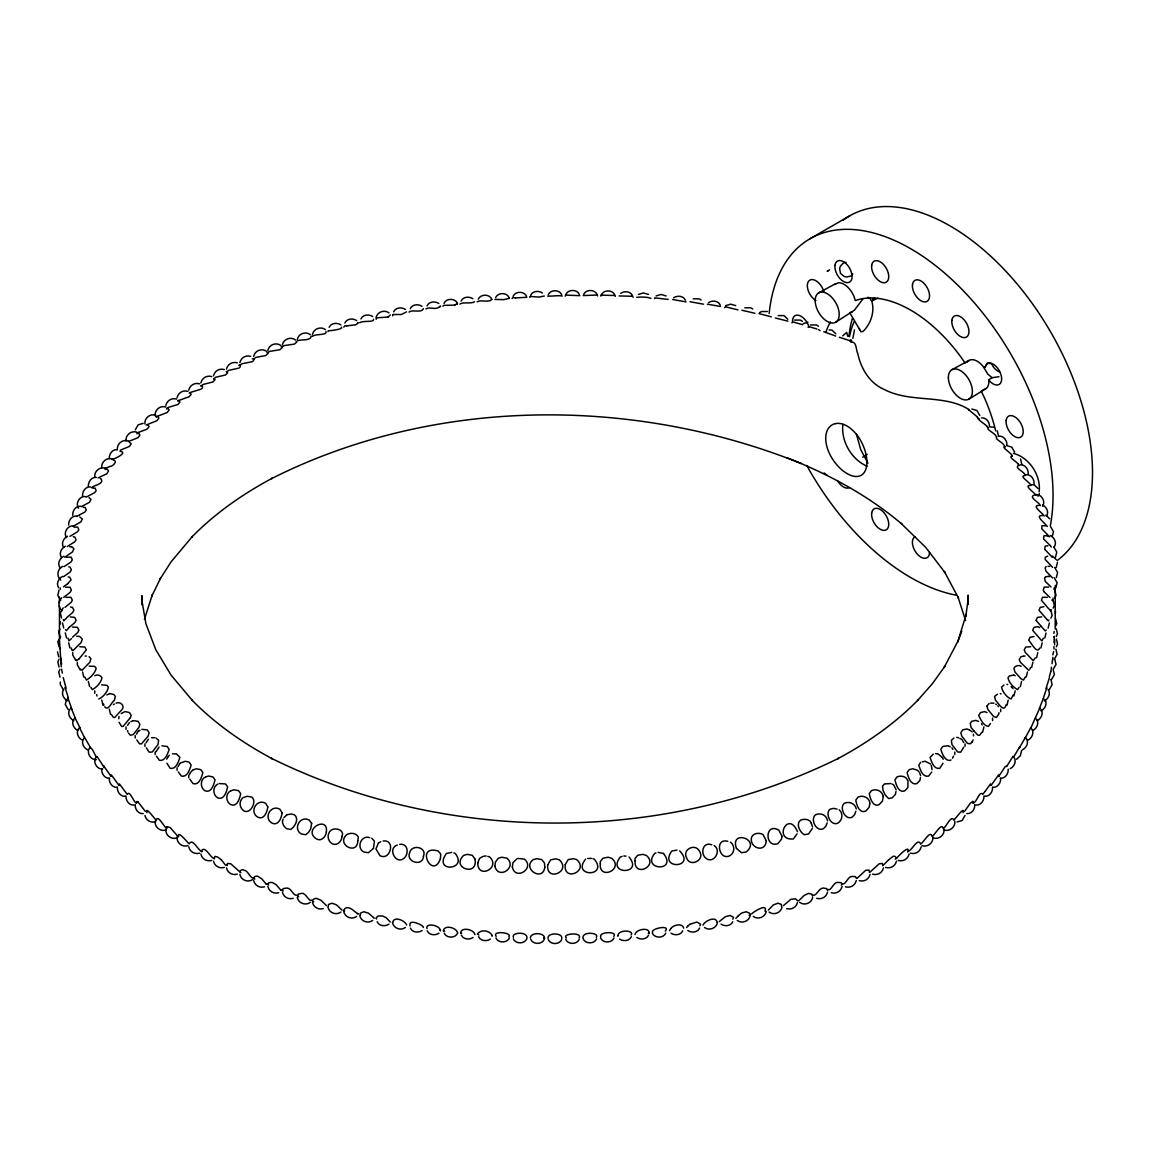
<?xml version="1.0" encoding="UTF-8"?>
<svg xmlns="http://www.w3.org/2000/svg" width="1150" height="1150" viewBox="0 0 1150 1150"><rect width="100%" height="100%" fill="white"/><g stroke="black" fill="none" stroke-linecap="round" stroke-linejoin="round"><path stroke-width="1.5" d="M77.323 662.314L77.323 664.786L80.241 669.832M82.556 671.945L83.778 677.062M88.363 486.393C87.946 482.008 91.483 476.79 96.327 477.394M155.135 821.186C154.459 827.066 160.324 831.924 166.017 829.941M155.135 754.529L155.135 752.057M177.057 836.898C176.381 842.763 182.246 847.622 187.939 845.638M177.057 770.241L177.057 767.769M188.744 777.745L188.744 775.273M1042.159 642.879L1040.922 648.011M1055.427 613.41L1055.427 610.938M968.113 603.434L968.142 595.082L967.811 604.526L968.027 600.171L965.813 616.213L966.288 614.1L957.691 642.059L961.803 631.206M59.441 606.136L59.469 639.688L61.223 666.712M59.455 602.6L59.469 597.296M1055.226 628.892L1055.226 585.393M736.46 848.398C729.416 829.049 761.674 839.284 746.206 851.963L741.549 852.739L736.474 848.413M373.491 917.542L374.21 918.217M357.779 322.474L358.354 322.978L355.752 324.803L346.883 325.867M1030.831 727.95L1039.873 707.839L1039.629 708.702M1035.618 717.887L1035.46 718.563M60.332 587.923L60.332 589.332M60.332 647.651L60.332 649.06M1054.119 587.938L1054.004 589.591M390.281 921.998L386.084 917.657L382.591 915.975L378.163 915.989L375.935 918.074L376.611 918.965M1051.517 667.173L1050.884 671.341M1054.55 644.848L1054.78 640.148M79.407 727.777L79.695 728.439M619.074 295.938L632.198 296.269L633.161 297.203M601.249 295.133L600.933 296.154M146.079 742.814L148.494 739.22M156.098 751.64L159.045 747.126M544.812 867.273C542.757 882.381 521.582 868.423 533.169 859.668L536.648 858.662L541.794 859.639L544.482 863.018L544.827 867.229M1053.084 598.101L1052.883 599.912M226.665 371.967L228.491 370.401L238.51 368.244C240.551 367.871 241.356 363.774 238.74 365.283M373.491 848.398L374.397 841.182L371.781 838.221M1036.107 620.324L1037.386 617.421L1041.612 616.86M474.993 859.064C478.342 877.22 450.412 868.063 463.608 855.428L467.245 854.349L472.276 855.284L475.007 859.05M1054.004 649.046L1053.932 646.616M440.479 930.681C439.631 924.557 424.709 922.746 427.052 928.654M118.781 718.764L119.025 716.493M213.799 378.925L215.625 377.272L225.501 374.972L227.643 372.729L226.277 371.536M1039.14 491.869C1041.196 475.511 1029.394 457.499 1013.38 453.344M963.714 747.256L960.739 752.186L957.663 751.985L952.013 744.668L951.309 740.284L953.925 738.041M460.532 932.966C461.251 926.713 473.671 929.157 474.993 934.619M869.917 803.447C869.63 797.784 862.96 794.621 858.029 797.151L855.801 800.069C856.577 804.871 859.337 813.913 865.777 811.066L869.084 807.386L869.803 804.066M998.962 712.684L998.66 714.136M1054.162 631.479L1053.889 633.363M842.864 424.336C840.938 441.284 851.431 459.439 867.071 466.253M986.973 705.999L989.086 703.484M512.339 866.884L512.972 862.673L516.925 858.777M932.061 769.652L931.241 765.296M943 763.226L939.78 768.344C933.742 769.465 931.615 761.961 930.048 757.333L933.326 754.098M544.597 938.371C544.482 931.773 529.733 932.521 530.452 938.084M920.431 777.515L919.957 780.404L916.909 783.596C910.814 785.608 908.27 777.156 907.091 772.584L909.147 769.666L912.683 768.789L917.226 770.098L919.037 771.794M1054.061 642.462L1054.277 636.338L1053.961 636.985M920.575 843.769C917.614 837.43 911.921 850.727 907.925 851.474M895.979 791.43L895.376 794.434L892.199 797.856L888.576 798.546L885.299 795.009L883.085 790.553L882.524 786.197L884.436 783.941L890.603 783.553M1013.366 757.217L1012.977 756.384L1006.667 766.489M932.118 836.136C930.206 829.869 923.924 842.102 920.733 843.899M1053.63 651.633L1052.868 654.882M953.508 756.125L952.516 758.195M477.768 862.931L479.493 858.461L482.914 856.419M931.73 772.053L928.582 776.092C922.631 777.515 920.144 769.623 918.807 765.066L920.733 762.277M852.869 338.373L854.493 329.834M166.736 408.782L168.576 407.301L177.919 404.498L179.889 402.083L178.998 400.516L177.747 400.761M986.944 706.172L987.908 709.536L993.773 716.622L996.533 717.413L998.588 714.38M812.59 827.066L811.21 822.997M827.181 822.897L825.743 826.433L823.328 828.733C816.256 832.284 809.916 819.059 815.508 814.847C820.669 812.231 826.721 815.307 827.583 820.928M797.496 831.723C788.239 809.399 772.843 840.664 793.342 838.997L797.065 833.793M812.274 828.561L808.493 834.023L804.238 834.713C799.969 832.241 795.498 823.903 800.644 820.151C804.066 818.628 809.715 818.915 811.181 822.969M477.753 862.96C477.839 879.865 501.285 867.574 489.541 856.908L487.83 856.434M130.396 717.614L123.036 726.469L121.569 726.383L119.083 722.301M1052.063 663.723L1052.868 657.34M1013.222 694.902L1011.137 699.027C1006.739 697.317 1002.426 691.811 1001.578 687.154L1003.964 685.055M855.816 811.325L854.608 814.689L851.992 817.262C845.164 820.453 839.098 807.516 844.215 803.347C849.102 800.932 855.312 803.606 856.276 808.953M1050.784 671.744L1049.404 676.401M1049.432 677.594L1046.112 688.203M144.426 619.433L152.26 594.823L151.656 596.419L160.497 578.321L159.749 579.557L171.048 561.876L192.395 536.461L191.561 537.323C214.964 513.331 242.779 494.026 272.234 478.228L271.443 478.659C434.197 396.635 633.161 396.06 801.047 463.464L800.213 463.119C836.639 478.688 871.614 498.367 901.873 524.084L900.91 523.236L925.635 547.314L945.185 572.801L944.351 571.521L958.482 598.058L957.806 596.39L965.612 620.612M823.817 331.761L835.648 336.03M1006.236 704.605C1003.777 713.474 998.358 702.88 995.512 700.336L994.592 696.411L997.51 694.183M440.048 306.748L440.608 306.101L439.889 306.489M474.476 301.631C472.348 304.175 462.717 301.631 459.842 304.103M457.125 304.304L457.298 303.428L454.983 305.023M973.432 803.174L972.929 801.406M373.549 319.197C374.526 322.791 362.595 320.261 359.691 322.733M80.227 728.352L74.922 717.658L75.426 718.865M84.554 737.366L90.448 747.529M1043.366 638.236L1041.857 640.967L1032.657 630.272L1034.008 627.383L1037.932 626.678L1039.701 627.598M870.78 300.179L870.018 298.022L867.761 297.275M166.707 827.569L166.779 828.302M768.344 910.067L773.432 904.863L777.917 903.21L781.439 904.446L781.425 906.344M341.536 327.189C343.534 329.015 331.703 330.74 328.325 330.74L327.966 331.588M775.387 317.989L787.966 321.181M1039.586 648.097C1037.286 654.695 1031.176 642.721 1028.689 640.148L1030.112 637.273L1034.066 636.525M267.806 883.876L266.211 884.134M741.851 310.227L754.889 313.274M201.336 850.856C205.217 844.948 210.321 858.015 214.288 858.547M707.437 304.218L720.504 306.475M973.173 739.939L972.066 741.98M990.912 785.608L990.567 783.883L985.234 791.229M690 301.717L703.484 304.175M1035.273 657.872L1033.217 660.675L1025.326 652.467L1024.204 649.937L1025.699 647.076L1030.716 646.717M654.494 298.626L654.839 297.864L668.193 299.431M130.41 717.557L131.201 715.429L129.461 712.554L125.249 711.606L122.964 712.598M636.726 297.332C639.874 296.973 647.321 296.7 650.929 298.411M583.237 295.564L597.166 295.047L597.641 295.938M166.721 827.526L167.066 826.649M547.644 296.125C551.497 296.398 559.072 295.119 562.178 296.067M529.747 297.361L530.337 296.427M1029.825 669.214L1030.472 667.561M512.081 298.526L512.771 297.577L515.416 297.922M1043.366 698.524L1043.611 697.806L1039.456 708.242M491.855 299.532C488.204 303.039 480.786 299.331 477.164 301.832M1025.153 677.163L1023.486 680.096L1020.999 678.759L1014.918 671.931L1013.898 668.236C1015.076 665.749 1018.857 664.714 1021.128 666.324M1046.5 688.447L1046.816 687.686L1043.769 697.015M167.081 826.634L170.171 827.526L177.747 836.223M312.441 336.346C315.186 333.658 327.707 335.57 325.982 331.459M634.973 934.519C635.936 929.157 649.764 926.742 649.132 933.225M797.525 900.723L795.527 898.783L790.812 899.329L783.394 905.682M856.276 878.169L855.341 876.587L851.992 876.444C847.579 876.444 845.624 885.557 842.102 883.804M71.516 638.552L68.971 640.837L67.922 638.092M409.026 312.124C412.131 309.12 421.719 313.404 423.43 308.603M136.534 734.16L137.411 732.449M958.295 640.464L944.107 667.546L944.84 666.339L932.363 683.732L917.542 700.523L918.376 699.674C894.973 723.652 867.158 742.958 837.703 758.756L838.494 758.324C663.665 844.632 446.272 844.632 271.443 758.324L272.234 758.756C242.779 742.958 214.964 723.652 191.561 699.674L192.395 700.523L171.048 675.107L155.768 649.664L145.921 623.746L141.939 600.659L142.126 604.943L141.809 595.585L141.838 602.629M166.75 759.144L167.627 757.433M565.196 296.197L565.699 295.104L579.83 295.665M1019.044 687.326L1017.563 689.612C1013.452 687.513 1008.837 682.467 1007.989 677.767L1009.484 675.884L1013.696 675.05M59.038 590.122L57.816 595.254L60.734 600.3M135.211 429.899L138.129 424.853L143.175 423.358M59.972 629.007L58.751 631.666L59.972 636.784M165.859 405.361C167.037 400.372 171.824 397.613 176.741 399.079M177.057 397.627C178.236 392.639 183.037 389.864 187.939 391.345M59.038 659.252L57.816 661.911L59.038 667.029M188.744 390.123C189.923 385.135 194.709 382.361 199.626 383.841M59.972 669.329L58.751 671.988L59.972 677.106M200.876 382.864C202.055 377.861 206.842 375.101 211.758 376.582M63.71 689.382C60.763 693.277 63.509 698.956 67.534 700.796M213.454 375.849C214.633 370.861 219.42 368.101 224.336 369.567M66.513 699.344L65.277 704.461L68.195 709.521M226.449 369.107C227.628 364.119 232.415 361.359 237.331 362.825M69.92 709.234C66.973 713.129 69.719 718.808 73.744 720.648M73.931 719.052C70.984 722.947 73.744 728.626 77.754 730.466M239.861 362.638C241.04 357.65 245.827 354.89 250.743 356.356M78.559 728.784C75.612 732.679 78.358 738.357 82.383 740.197M253.661 356.457C254.783 350.534 261.927 347.875 266.671 351.397M83.778 738.415C80.831 742.311 83.576 747.989 87.601 749.814M267.835 350.549C268.956 344.626 276.101 341.967 280.844 345.503M89.599 747.931C86.121 752.546 90.591 760.294 96.327 759.589M282.354 344.942C283.489 339.02 290.634 336.375 295.377 339.897M95.996 757.318C92.517 761.932 96.988 769.681 102.724 768.976M297.232 339.652C298.353 333.716 305.498 331.071 310.241 334.592M312.412 334.65C313.533 328.728 320.678 326.068 325.421 329.604M375.935 317.903C377.071 311.981 384.215 309.321 388.959 312.857M717.528 922.444C716.393 928.366 709.248 931.011 704.504 927.489M750.26 915.386C749.139 921.308 741.994 923.967 737.251 920.431M766.288 911.361C765.152 917.283 758.023 919.943 753.264 916.406M782.057 907.005C780.922 912.928 773.777 915.587 769.034 912.051M797.539 902.333C796.361 907.321 791.559 910.081 786.658 908.615M812.719 897.345C811.584 903.268 804.454 905.913 799.696 902.391M827.583 892.041C826.404 897.029 821.617 899.789 816.701 898.322M842.116 886.434C840.938 891.423 836.151 894.182 831.234 892.716M856.29 880.526C855.111 885.529 850.324 888.289 845.408 886.808M1038.004 496.297L1039.226 493.637M870.09 874.345C868.911 879.333 864.124 882.093 859.208 880.627M1042.518 506.302C1045.997 501.688 1041.526 493.954 1035.791 494.644M1046.399 516.393C1049.346 512.497 1046.601 506.819 1042.576 504.994M883.502 867.876C882.323 872.864 877.522 875.624 872.62 874.158M896.497 861.134C895.318 866.122 890.531 868.883 885.615 867.416M1052.221 536.719L1053.457 531.602L1050.539 526.556M909.075 854.119C907.896 859.122 903.109 861.882 898.193 860.401M1054.191 546.94C1057.138 543.044 1054.392 537.366 1050.367 535.541M1055.527 557.161L1056.764 552.043L1053.846 546.997M921.208 846.86C920.029 851.863 915.242 854.622 910.326 853.142M1056.246 567.396L1057.483 562.278M982.689 732.033L983.926 726.901M1056.361 577.616L1057.598 572.499L1054.679 567.453M1055.872 587.822L1057.109 582.705L1054.191 577.645M1054.794 597.986L1056.031 595.326L1054.794 590.209M1006.983 705.223L1008.205 700.106M1051.258 609.902L1050.496 610.794M1053.141 608.106L1054.378 605.461L1053.141 600.329M1013.955 695.966L1015.177 690.848M1050.913 618.183L1052.149 615.523L1050.913 610.406M1020.352 686.579L1021.588 681.461M1048.124 628.202L1049.361 623.07M1026.246 677.077L1027.467 671.959M1044.789 638.135L1046.026 633.018M1031.636 667.489L1032.872 662.357M1036.538 657.786L1037.774 652.668M965.023 815.465L962.119 820.525L957.059 822.006M1055.527 626.29L1056.764 623.631L1055.527 618.513M1056.246 636.525L1057.483 633.866L1056.246 628.748M1056.361 646.746L1057.598 644.086L1056.361 638.969M178.02 766.619L179.874 763.413M189.405 774.583L190.253 772.929M127.535 725.363L129.332 722.732M1049.016 619.979L1048.484 621.014L1047.061 619.519M283.072 819.116C281.146 822.423 283.892 826.749 286.623 828.733L290.763 829.423C294.961 826.692 299.431 818.728 294.429 814.847L291.094 813.97L287.213 814.732M888.504 859.898L883.085 865.49M1046.227 629.999L1045.221 630.947L1040.721 625.773M990.409 723.58L988.382 726.383C983.451 725.794 980.634 719.541 978.736 715.429L980.49 712.554L984.688 711.606L986.973 712.598M283.921 817.65L286.781 814.876M190.526 772.469L192.711 770.098M167.728 757.261L169.294 755.277M392.811 314.64L392.639 315.819M717.111 922.3C716.119 915.601 704.734 920.791 702.981 925.175M425.946 308.89C429.539 306.374 435.994 310.629 439.746 306.547M683.689 928.136C682.597 922.846 673.497 924.672 670.709 928.625M442.879 306.245L443.656 305.354L454.811 305.124M282.397 346.854L284.007 345.632L294.429 344.094L296.829 342.067L296.125 341.191M812.446 896.008L811.972 894.254L808.493 893.378L804.238 895.376L798.675 900.824M827.382 890.387L826.764 888.648L823.328 888.016C818.742 888.001 816.744 895.864 813.28 895.246M494.902 299.417L503.686 299.632L509.277 298.396M998.833 776.552L998.588 774.87L991.242 785.22M1013.984 756.456L1019.633 746.911L1019.561 747.874M156.156 416.817L157.924 416.473L158.873 418.154L156.989 420.656L146.179 425.04M378.451 843.022L375.935 848.944L379.96 855.643C390.425 861.321 395.945 839.227 383.151 841.009M982.014 732.076L979.699 735.181L978.018 735.31L974.05 731.069M201.379 385.825L203.191 384.416L212.923 381.973L215.036 379.687L213.483 378.465M69.374 627.21L66.384 630.646L65.493 629.726M66.599 617.737L72.651 612.533L73.916 610.176L72.522 607.401L70.481 606.956M61.669 597.813C57.788 601.364 57.946 607.401 62.1 610.621M63.221 607.861L60.303 612.907L61.539 618.024M60.734 636.683L57.816 641.729L59.038 646.861M329.13 327.319C331.027 322.819 337.309 322.359 340.918 324.933M344.885 322.963C346.797 318.464 353.079 318.004 356.673 320.577M360.913 318.938C362.811 314.439 369.107 313.979 372.701 316.552M393.631 311.851C395.528 307.352 401.81 306.892 405.418 309.451M410.248 308.732C412.16 304.232 418.442 303.772 422.036 306.331M427.038 305.9C428.95 301.401 435.232 300.941 438.826 303.499M443.986 303.37C446.257 298.051 455.199 298.051 457.456 303.37M461.078 301.127C462.976 296.628 469.272 296.183 472.866 298.741M478.299 299.216C480.571 293.897 489.512 293.897 491.769 299.216M495.65 297.606C497.907 292.287 506.848 292.287 509.105 297.606M513.087 296.312C515.358 290.993 524.299 290.993 526.556 296.312M530.624 295.363C532.522 290.864 538.818 290.404 542.412 292.963M548.234 294.731C550.505 289.426 559.446 289.426 561.703 294.731M565.901 294.457C568.172 289.139 577.113 289.139 579.37 294.457M583.611 294.515C585.867 289.196 594.809 289.196 597.08 294.515M601.335 294.932C603.592 289.613 612.533 289.613 614.804 294.932M457.657 933.096C455.386 938.414 446.444 938.414 444.188 933.096M509.378 937.94C507.121 943.259 498.18 943.259 495.909 937.94M526.786 938.831C524.529 944.15 515.574 944.15 513.317 938.831M544.238 939.378C541.966 944.696 533.025 944.696 530.768 939.378M561.703 939.55C559.446 944.869 550.505 944.869 548.234 939.55M579.183 939.378C576.912 944.696 567.971 944.696 565.714 939.378M596.634 938.831C594.363 944.15 585.422 944.15 583.165 938.831M614.028 937.94C611.771 943.259 602.83 943.259 600.559 937.94M631.364 936.675C629.467 941.174 623.185 941.634 619.591 939.076M648.614 935.065C646.717 939.564 640.435 940.024 636.841 937.466M665.764 933.096C663.492 938.414 654.551 938.414 652.294 933.096M682.769 930.781C680.872 935.281 674.576 935.741 670.982 933.167M699.617 928.107C697.719 932.607 691.423 933.067 687.829 930.508M732.766 921.739C730.868 926.239 724.586 926.699 720.992 924.126M1054.191 659.338L1057.109 654.293L1055.872 649.161M1051.459 679.636L1054.378 674.576L1053.141 669.458L1056.031 664.456L1054.794 659.338M1049.231 689.698L1052.149 684.652L1050.913 679.535M1025.196 738.429L1025.469 737.322L1019.662 747.414M985.176 791.344L982.919 794.104M64.975 607.387L71.07 602.442L72.349 600.128L70.984 597.367L66.039 597.324M64.012 620.569L66.01 618.527M852.811 273.988L851.331 275.957L846.716 276.949L844.229 276.532L840.477 273.341L839.601 268.482L840.463 266.124L843.64 262.631L846.069 262.329M63.681 597.396L70.121 592.336L71.401 590.051L70.078 587.305L65.55 587.176M67.275 546.509L74.678 541.851L76.073 539.753L74.865 537.064L73.226 536.748M78.933 659.022L86.365 649.865L84.841 647.033L79.767 646.717M738.401 915.702L735.871 918.361M253.834 878.011C249.981 878.701 248.544 870.809 244.159 870.248C242.607 868.494 238.222 871.254 240.882 872.706M296.643 895.275C293.135 895.792 291.252 887.786 286.623 888.016L283.173 888.648L282.354 890.057L283.144 890.905M971.994 742.066L970.471 743.777L967.495 743.417L961.788 736.158L960.825 732.78L962.665 729.891L966.949 728.956L969.191 729.862M834.799 284.524L838.278 282.799A16.459 9.502 60 0 1 854.177 296.887L855.255 300.524L861.134 298.885A126.141 72.824 60 0 1 960.236 356.098L965.137 363.113M373.477 848.413L368.388 852.739L363.731 851.963C355.968 847.737 361.158 834.584 369.739 837.674M862.888 298.971L854.421 310.184L835.691 322.259M64.759 557.261L72.522 551.885L73.916 548.794L72.062 546.926M950.949 759.891L950.504 760.38C944.826 761.372 942.281 753.724 940.815 749.354L942.741 746.465L947.844 745.775M585.623 859.093C570.989 877.349 609.169 877.134 594.248 859.136L593.026 858.777M86.049 497.202L94.659 492.66L96.154 490.719L95.105 488.132L92.805 488.161M91.54 487.729C94.257 484.941 104.564 484.193 100.999 478.702L100.179 478.529M177.847 400.818L189.118 396.75L191.144 394.378L190.282 392.926L189.218 393.084M943.086 828.402C941.706 821.991 935.194 834.613 932.19 836.223M156.17 416.774L167.21 412.476L169.136 410.004L168.216 408.394L166.52 408.811M190.009 392.552L200.804 389.246C203.104 388.757 203.291 384.272 200.618 385.926M963.039 812.691C965.181 805.144 955.736 818.556 953.652 820.194M907.681 852.064C910.829 843.511 897.805 856.391 896.468 858.518M1025.369 737.739L1030.788 727.619M895.246 859.208C897.776 857.656 894.01 854.622 892.199 857.052L888.576 859.826M687.93 925.951L689.856 924.327M882.754 865.706L882.438 863.449L879.189 863.779L870.018 872.117M239.976 365.168L241.802 363.788L251.922 361.776C253.949 361.431 254.912 357.521 252.281 358.929M378.465 843.008L380.751 841.757M869.386 872.404L869.084 870.148L865.777 870.248L856.908 878.456M69.403 627.196L74.865 622.596L76.116 620.195L74.678 617.392L70.323 616.932M72.479 637.158L77.697 632.615L78.919 630.143L77.453 627.339L72.551 627.066M137.727 731.918L138.618 731.069M689.957 924.255L696.929 922.027L700.551 924.197L699.919 925.822M267.95 352.547L269.574 351.397L279.896 349.701L282.239 347.616L281.189 346.768M841.297 885.098L842.116 884.249L841.225 882.754L837.833 882.381C833.333 881.921 831.134 891.681 827.784 889.496M392.955 314.511L401.221 314.511L406.582 311.909M842.763 335.829L846.644 332.379L847.823 336.433M67.663 583.711L71.084 579.959L69.791 577.228L68.267 576.898M738.429 915.673L741.549 913.1L746.206 911.734L749.771 913.344L750.26 914.221L749.053 915.357M388.082 317.069L377.056 317.803L376.151 319.283M872.304 299.791L874.661 297.793M226.952 865.418L225.342 864.944L221.432 859.898M63.437 586.831L67.634 583.74M240.048 872.031L230.748 863.779L227.513 863.449L227.082 865.591M63.494 576.696L70.078 572.082L71.401 569.883L70.121 567.151L68.756 566.864M64.17 566.562L70.984 561.976L72.335 559.806L71.07 557.089L66.484 557.247M69.949 536.331L77.453 531.846L78.861 529.791L77.697 527.117L74.002 527.117M73.241 526.254L80.845 521.928L82.34 518.981L79.796 517.011M281.664 890.215L280.643 889.928M670.666 928.654L669.458 930.681M687.829 926.052L686.622 927.533M266.958 352.475L268.007 353.467L265.722 355.594L255.501 357.449L253.992 359.303M81.248 506.676L89.456 502.306L91.008 499.445L88.981 497.591M76.82 516.479L79.767 514.726M98.038 477.926L106.864 473.743L108.503 470.982L107.41 469.286L105.225 469.416M104.794 468.611L109.696 466.541M998.89 776.221L1005.287 766.446L1006.566 766.374M112.096 459.425C115.575 458.62 128.326 452.338 119.931 451.202M388.183 316.983L390.267 314.971M120.405 450.124L129.461 446.416L131.201 443.771L129.303 442.074M128.484 441.485L138.101 437.647L139.897 435.059L138.891 433.349L136.864 433.651M78.689 659.18L76.561 660.646L75.771 659.453M983.092 389.677A16.459 9.502 60 0 0 988.914 381.397L988.741 379.787L992.091 377.703L998.947 376.726M326.543 905.682L320.965 900.263L316.595 898.452C314.856 897.819 310.385 900.766 313.777 901.873M851.848 342.096C856.807 341.766 855.916 350.549 857.799 353.625C860.947 368.561 869.616 383.238 884.178 389.433C910.412 403.291 943.747 393.846 968.688 409.371M862.744 457.139L867.244 454.379M968.861 399.136L985.507 388.944M242.894 797.769C238.568 801.406 239.473 808.177 244.159 811.066C250.743 814.157 257.082 801.291 251.922 797.151L247.307 796.26L243.714 797.424M342.125 910.225L336.504 904.863L332.034 903.21L328.512 904.446L328.325 906.243M106.849 694.988L107.769 694.456M67.534 536.202C63.509 538.027 60.763 543.706 63.71 547.601M65.349 546.207C61.338 548.033 58.592 553.711 61.539 557.606M63.796 556.255C59.786 558.081 57.026 563.759 59.972 567.654M62.862 566.332C57.428 568.675 56.163 576.179 60.734 580.132M62.546 576.409C58.535 578.249 55.789 583.927 58.736 587.822M620.727 293.308C624.321 290.749 630.617 291.209 632.514 295.708M638.423 294.443L643.468 292.948L648.528 294.443M656.061 295.952L661.121 294.457L666.166 295.952M673.627 297.807C677.235 295.248 683.517 295.708 685.414 300.207M810.017 238.769L849.462 215.984M708.443 302.666C712.037 300.107 718.333 300.553 720.231 305.052M725.636 305.641L730.696 304.161L735.741 305.641M829.596 269.862L827.152 271.271L828.029 270.768M759.46 312.743L761.602 311.506L767.438 311.506M252.871 879.391C248.127 882.927 240.982 880.268 239.861 874.345M310.241 902.391C305.498 905.913 298.353 903.268 297.232 897.345M340.918 912.051C336.159 915.587 329.029 912.928 327.894 907.005M356.673 916.406C351.929 919.943 344.784 917.283 343.663 911.361M372.701 920.431C367.957 923.967 360.812 921.308 359.677 915.386M388.959 924.126C385.365 926.699 379.069 926.239 377.171 921.739M405.433 927.489C400.689 931.011 393.544 928.366 392.423 922.444M422.107 930.508C418.514 933.067 412.232 932.607 410.334 928.107M438.969 933.167C435.376 935.741 429.079 935.281 427.182 930.781M473.11 937.466C469.516 940.024 463.22 939.564 461.323 935.065M490.36 939.076C486.766 941.634 480.47 941.174 478.573 936.675M1044.301 700.954C1048.326 699.114 1051.071 693.436 1048.124 689.54M1040.98 710.887C1044.991 709.061 1047.736 703.383 1044.789 699.488M1037.113 720.762C1041.124 718.923 1043.884 713.244 1040.922 709.349M1032.729 730.538C1036.739 728.712 1039.485 723.034 1036.538 719.138M1027.827 740.241C1031.837 738.401 1034.583 732.723 1031.636 728.827M1022.422 749.829C1026.447 748.003 1029.193 742.325 1026.246 738.429M1016.528 759.331L1020.352 755.708L1021.588 750.591M1010.131 768.717C1014.156 766.892 1016.902 761.214 1013.955 757.318M113.419 704.576L114.31 704.059M121.267 713.575L122.331 712.957M130.899 721.697L132.753 720.791M138.877 730.868L139.984 730.25M180.435 762.982L185.553 761.271L189.118 762.163L191.144 765.066C189.736 769.58 187.321 777.529 181.369 776.092L178.192 771.851M818.714 292.848L835.518 283.719M951.884 369.725L969.033 360.424M943.877 827.943C946.68 826.146 950.59 815.637 953.853 819.418M973.101 803.318C977.098 802.039 978.995 791.085 982.646 793.831M964.519 811.397L970.471 803.059L972.914 801.421M297.836 340.659C301.473 339.264 311.492 340.975 311.075 336.03M137.411 432.788L147.286 429.051L149.126 426.506L147.603 424.824M652.668 932.334C649.98 928.682 671.37 924.241 665.261 931.141M109.724 466.526C112.7 466.699 118.364 460.733 113.246 460.014M764.994 911.188C768.114 902.391 752.704 912.352 751.583 914.006M89.211 666.166L94.659 666.367L96.154 668.251C95.22 673.023 90.448 677.594 86.523 680.067L84.884 677.149M94.817 675.726C97.103 674.202 100.826 675.208 101.962 677.767C101.142 682.582 96.485 687.427 92.388 689.612L90.907 687.326M101.66 684.854L106.864 685.271L108.373 687.154C107.626 691.912 103.026 697.144 98.814 699.027M618.398 935.669L617.636 936.1L617.852 935.238C619.534 928.869 634.915 930.695 631.077 935.008M108.603 694.068L109.696 693.565M116.093 703.139C119.844 701.083 125.35 705.697 122.029 709.536L114.727 717.471L113.404 717.413L111.349 714.38M732.881 919.181L733.571 917.298L729.991 915.486L725.247 916.737L719.253 921.61M141.896 729.344L147.286 729.891L149.126 732.78L148.149 736.158L141.349 743.964L139.466 743.777L136.764 739.939M600.702 936.991C598.791 931.457 617.852 931.155 613.798 936.387M440.479 930.695L440.062 930.048M193.257 769.853L196.319 768.761L200.804 769.666L202.86 772.584C201.681 777.156 199.137 785.608 193.042 783.596L189.764 779.168M205.361 777.084C200.042 779.369 200.114 788.066 205.146 790.841C211.37 793.313 213.914 784.415 215.036 779.844L212.923 776.926L208.423 776.034L205.821 776.883M217.911 784.056C212.477 786.341 212.649 795.081 217.738 797.856C224.02 800.515 226.622 791.545 227.643 786.859L225.501 783.941L219.334 783.553M230.704 790.841C225.458 793.356 225.587 801.766 230.748 804.598C237.144 807.53 239.761 798.287 240.695 793.601L238.51 790.682L233.939 789.777L230.891 790.769M457.599 932.866C456.536 927.417 444.116 924.514 443.368 930.796M850.296 339.897L851.561 340.17L851.402 342.369L849.131 340.457L839.371 337.238M566.375 938.012C561.186 933.685 582.734 931.658 579.111 938.069M133.127 720.619L138.101 721.309L139.897 724.198L138.891 727.447L133.141 734.649L130.252 735.181L128.685 733.312M151.57 737.711L154.646 737.711M161.906 745.833L167.21 746.465L169.136 749.354C167.684 753.753 165.111 761.343 159.433 760.38L156.443 756.125M172.471 753.839L175.864 753.911M397.325 845.063C386.946 848.384 396.175 865.864 404.498 857.828C408.954 853.501 408.034 842.979 399.683 844.373M582.949 937.94C582.274 930.982 599.711 932.693 596.304 937.336M518.018 858.461L524.328 859.093C535.512 868.149 515.214 881.346 512.339 866.913M803.261 323.581L807.889 322.273M483.949 856.117L486.162 855.974M622.107 856.434L620.396 856.908C605.906 874.992 644.043 874.906 629.05 857.023M587.693 858.504L591.603 858.374M655.989 852.984L654.824 853.314C640.78 870.306 678.083 872.361 663.507 853.473M85.1 656.061L86.379 656.061M547.961 938.386C547.371 932.075 563.284 932.923 561.732 938.371M922.329 761.789L925.261 761.257L930.494 764.017M79.796 514.711L84.841 512.066L86.293 510.068L85.186 507.452L83.131 507.279M990.567 703.139L993.887 703.168M1023.428 656.176L1020.783 656.779L1019.245 659.64L1020.366 662.256L1028.934 670.479M1045.724 576.84L1044.545 578.004L1045.278 581.426L1051.043 586.946M851.992 312.254L849.85 312.556M1006.911 684.394L1007.644 684.552M1023.974 656.061L1025.053 656.032M1046.212 576.754L1048.383 576.38M1046.212 566.619L1045.192 567.654L1045.867 571.047L1052.624 577.961M1047.621 556.111L1045.235 557.29L1045.221 559.461L1052.595 567.381M1048.009 566.303L1049.677 566.375M1046.586 535.526L1043.898 535.9L1043.553 538.962L1050.467 545.747M1047.981 545.747L1045.192 546.164L1044.689 549.211L1052.336 557.405M693.234 298.813L699.071 298.813L701.198 300.049M744.798 307.769L750.619 307.769L752.761 309.005M778.176 315.618L784.012 315.618L787.822 319.24M794.477 320.088L800.314 320.088L802.456 321.324M810.491 324.933L816.327 324.933L818.469 326.169M117.243 449.65C112.398 449.046 108.862 454.264 109.279 458.663M90.519 486.91C85.675 486.306 82.124 491.524 82.556 495.909M85.301 496.527C79.566 495.837 75.081 503.585 78.559 508.199M80.672 506.259C75.828 505.655 72.278 510.873 72.709 515.272M76.647 516.077C71.803 515.473 68.267 520.691 68.684 525.09M73.241 525.981C67.505 525.277 63.034 533.025 66.513 537.639M155.796 821.747C150.88 823.227 146.093 820.453 144.914 815.465M176.741 837.904C171.048 839.888 165.169 835.029 165.859 829.15M1000.241 778.234C1005.086 778.837 1008.636 773.619 1008.205 769.221M199.626 853.142C194.709 854.622 189.923 851.863 188.744 846.86M992.694 787.333C997.553 787.937 1001.089 782.719 1000.673 778.32M211.758 860.401C206.842 861.882 202.055 859.122 200.876 854.119M984.601 796.274C989.446 796.878 992.996 791.66 992.565 787.261M224.336 867.416C219.42 868.883 214.633 866.122 213.454 861.134M975.947 805.043C980.806 805.647 984.342 800.429 983.926 796.03M237.331 874.158C232.415 875.624 227.628 872.864 226.449 867.876M966.776 813.625C971.621 814.229 975.157 809.011 974.74 804.612M264.543 886.808C259.627 888.289 254.84 885.529 253.661 880.526M278.717 892.716C273.801 894.182 269.014 891.423 267.835 886.434M293.236 898.322C288.334 899.789 283.533 897.029 282.354 892.041M323.294 908.615C318.377 910.081 313.591 907.321 312.412 902.333M758.986 313.605L771.291 316.854M69.791 546.753L71.573 546.825M956.714 737.366L958.568 737.783M648.212 933.254L649.103 933.239M935.654 753.523L937.523 753.868M513.461 937.408C510.729 932.42 527.447 931.098 527.002 937.94M1043.841 606.726L1040.218 607.387L1039.025 610.305L1046.96 619.447M658.174 852.38L663.478 853.473M623.789 855.974L626.003 856.117M478.889 935.008L477.351 934.044C480.887 929.085 489.095 930.292 492.099 935.209L492.301 936.1L491.654 935.712M496.139 936.387C491.668 930.249 513.001 932.592 508.817 936.804M451.763 852.38L446.444 853.473C432.342 872.936 468.74 870.363 455.113 853.314L453.948 852.984M1034.468 495.032C1027.726 496.973 1039.255 502.061 1040.376 505.655M460.877 933.239L461.739 933.254M530.366 296.441L538.876 297.088L544.281 296.024M444.691 931.141L443.426 930.853M1018.598 465.362C1013.653 467.619 1024.391 471.673 1025.441 475.41M1012.086 455.759C1007.63 456.981 1016.399 461.481 1018.052 463.867M544.482 938.342L543.562 938.012M829.107 329.892L832.025 330.151L835.834 333.773M971.879 409.026L976.939 410.521L979.843 415.581M981.525 417.881C986.369 417.277 989.92 422.496 989.489 426.894M990.553 426.952L993.471 427.211M998.947 436.195C1003.792 435.591 1007.328 440.809 1006.911 445.194M1006.696 445.611L1011.741 447.106L1014.659 452.151M1020.28 464.873C1025.124 464.269 1028.661 469.488 1028.244 473.886M1026.102 474.706C1030.946 474.102 1034.483 479.32 1034.066 483.719M166.017 407.057C160.324 405.073 154.459 409.918 155.135 415.797M1031.263 484.624L1034.181 484.897L1038.004 488.52M155.796 415.236C150.104 413.253 144.239 418.111 144.914 423.976M136.907 432.199C131.215 430.215 125.336 435.074 126.026 440.953M128.254 440.967C122.561 438.984 116.696 443.842 117.372 449.722M112.614 459.008C106.921 457.024 101.056 461.883 101.732 467.762M105.642 468.266C99.949 466.282 94.084 471.141 94.76 477.006M76.647 636.223L79.566 636.482M943.92 829.941C949.627 831.924 955.492 827.066 954.802 821.186M933.211 837.904C938.903 839.888 944.768 835.029 944.092 829.15M921.998 845.638C927.691 847.622 933.57 842.763 932.88 836.898M109.696 778.234C104.851 778.837 101.315 773.619 101.732 769.221M117.243 787.333C112.398 787.937 108.862 782.719 109.279 778.32M125.35 796.274C120.491 796.878 116.955 791.66 117.372 787.261M133.989 805.043C129.145 805.647 125.609 800.429 126.026 796.03M143.175 813.625C138.331 814.229 134.78 809.011 135.211 804.612M346.883 325.867L344.957 325.795L343.778 327.146M601.277 295.162L614.689 295.478L615.394 296.341M1048.398 576.38L1049.504 576.682M672.678 299.518L686.061 301.889M201.868 851.489C197.857 850.439 192.798 837.861 189.347 843.554M80.342 637.114L82.282 639.055L81.147 642.548L73.011 650.598L72.062 650.138M89.125 656.679L90.922 658.619L89.844 662.227L81.966 670.349L80.371 669.156M109.724 693.565L113.836 694.514L115.345 696.411L114.439 700.336C111.363 701.917 108.531 711.505 104.65 706.819M156.012 738.041L158.628 740.284L157.952 744.625L152.274 751.985L149.198 752.186L146.294 747.816M176.626 754.098L179.889 757.333C178.408 761.846 176.094 769.551 170.171 768.344L166.937 763.226M676.991 850.109L671.859 850.971C658.087 869.874 696.584 868.293 679.65 850.899M711.821 844.819C702.909 841.369 700.264 853.027 705.439 857.828C712.971 865.016 722.301 851.014 714.136 845.523M727.72 841.297C714.279 837.631 718.879 861.494 729.991 855.643C734.922 852.624 734.979 845.48 730.494 842.145M837.027 809.068L833.405 808.364L830.041 809.241C824.636 813.438 830.961 826.476 837.833 823.156C842.476 820.194 843.482 813.582 839.198 809.801M1046.615 535.526L1048.283 536.489M816.96 329.029L808.809 326.543L808.033 327.391M802.758 324.746L792.637 321.842L791.876 322.891M79.465 727.591L84.381 737.308M423.329 927.533C424.753 925.836 408.063 917.7 410.033 925.822M786.758 457.628L801.047 463.464M992.091 377.703L987.85 374.152L983.092 366.404A16.459 9.502 60 0 0 967.193 362.135M891.883 783.984L893.694 784.918L896.152 789.748M1052.494 600.746L1051.891 599.998M948.678 746.062L950.188 746.738M938.271 754.127L942.324 757.433M959.919 738.386L961.443 739.22M978.564 721.424L975.746 720.389L971.836 721.309L970.255 723.264L971.046 727.447L974.036 731.055M515.516 297.936L526.829 297.289M991.846 363.63L987.361 363.256L984.788 367.526L987.016 363.457L989.791 362.926L993.083 364.061A12.132 7.001 60 0 1 1001.492 380.751A12.132 7.001 60 0 1 989.791 381.211L988.741 379.787M1000.241 693.565L1001.046 693.939M1013.711 675.05L1015.148 675.726M360.539 915.184L360.166 913.344L363.731 911.734L368.388 913.1L373.477 917.499M103.989 767.107L96.974 756.384L96.571 757.217M344.684 911.073L343.678 910.067C347.99 903.081 355.35 913.086 358.354 914.006L357.535 913.445M118.91 785.321L111.349 774.87L110.946 776.164M871.815 301.386C875.006 311.463 870.694 324.214 863.046 331.416L860.962 331.804L850.396 313.777M137.885 801.866L136.764 801.492L136.534 803.289M297.836 896.324L298.741 896.799M156.17 820.194C154.301 818.311 144.526 805.158 146.97 812.748M166.52 828.173C163.933 826.994 157.852 814.027 156.156 820.166M254.826 879.175C251.764 877.924 256.277 874.92 257.959 876.444L261.884 878.916L266.196 884.12M189.031 843.798C186.588 841.369 177.114 829.524 178.537 836.884M969.622 730.049L972.224 731.918M1045.81 515.128L1049.634 518.765M1052.437 555.996L1056.246 559.619M995.756 704.131L996.533 704.576M818.541 329.604L820.022 330.625M988.296 427.613C985.723 429.597 995.095 433.047 996.36 436.526M996.863 436.813C993.686 438.984 1004.079 442.664 1004.913 446.717M1048.757 587.032L1044.214 587.118L1043.237 590.079L1044.056 591.718M1047.42 597.324L1042.504 597.281L1041.411 600.214L1048.685 608.767M1042.691 515.559C1033.706 514.97 1045.422 523.351 1047.262 526.513M1045.638 525.866L1041.972 525.665L1041.756 528.741L1049.576 536.791M1044.099 591.776L1049.907 597.439M1039.212 505.396C1030.788 505.368 1042.576 512.828 1044.2 516.106M1030.63 485.53C1022.954 484.969 1034.353 492.358 1035.906 495.276M221.432 859.884L217.738 857.052L214.863 856.376L214.303 858.791M1025.081 475.496C1018.426 475.999 1029.351 481.836 1030.803 484.998M137.957 801.909L145.346 811.354M1005.431 446.732C999.623 446.114 1011.598 452.999 1012.388 456.076M979.469 418.974C975.775 418.485 985.449 424.336 986.714 426.075M969.349 409.961L968.473 409.587L977.054 416.731M406.712 925.046C404.886 920.201 393.674 915.946 392.84 922.3M297.821 896.31L297.965 894.254L301.458 893.378C305.756 892.069 309.307 902.923 311.65 900.019M268.64 885.098L267.849 884.278L268.712 882.754L272.119 882.381L276.158 884.695L280.6 889.87M961.874 739.536L963.772 742.526M951.898 747.802L952.919 749.34M1011.109 686.521L1011.914 687.298M103.96 767.496L103.572 765.713L110.903 776.135M1040.707 625.758L1036.164 620.439M68.396 697.949L65.061 687.484L65.536 688.433M201.94 851.733L201.336 850.871M127.032 794.104L119.37 783.883L119.025 785.608M135.901 802.829C133.112 801.004 129.936 790.481 127.362 794.046M66.053 687.988L63.236 677.609M1049.404 609.342L1050.223 610.334M997.841 705.798L998.459 706.617M1012.331 687.829L1013.006 688.663M68.252 698.654L67.721 697.619L71.444 707.868M71.961 709.378L71.013 707.681L75.153 717.773M75.627 660.1L72.709 655.054L72.709 652.596M63.221 689.554L60.303 684.494L60.303 682.036M977.141 416.861L977.974 418.082M867.919 463.148L860.746 449.693L856.419 434.269M1018.066 463.881L1019.144 465.491M986.772 426.147L987.476 427.196M737.926 309.882L725.477 306.806L724.572 307.74M95.968 756.456L92.388 749.455L90.261 747.471M1050.582 545.948L1051.273 547.084M699.559 851.374C695.506 842.835 681.806 849.318 686.665 858.015C689.784 867.474 704.663 860.444 699.919 851.977M907.681 780.318C906.143 776.193 900.68 775.244 897.014 776.926L894.916 779.844C896.037 784.415 898.567 793.313 904.791 790.841L907.882 787.563L908.011 780.936M981.554 723.695L982.186 724.946M942.411 757.606L943.216 759.302M919.684 772.929L920.618 775.617M981.209 390.971L984.846 398.719A126.141 72.824 60 0 1 995.67 430.919M1020.539 459.066L1021.775 464.183M997.28 430.833L998.516 435.951M110.515 714.322L109.279 709.205M63.279 619.678L63.767 620.741M102.968 705.223L101.732 700.106M63.71 628.044L62.488 622.912M89.599 686.579L88.363 681.461M66.513 637.991L65.277 632.874M69.92 647.896L68.684 642.778M58.736 656.938L57.5 651.82M978.061 418.255L978.549 419.348M991.774 363.486L992.651 365.801A12.607 10.293 60 0 0 999.724 372.025M127.938 732.076L127.564 730.609M62.344 673.124L61.669 669.214M61.611 664.211L60.619 657.757M71.271 647.982L71.746 649.621M103.572 704.001L103.888 705.281M96.657 694.614L96.974 696.038M859.481 328.454L859.611 329.719M973.403 734.16L973.561 735.914M1000.673 709.205L1000.673 711.663M992.565 718.146L992.565 720.604M965.023 743.878L965.023 746.35M954.802 752.057L954.802 754.529M144.914 743.878L144.914 746.35M135.211 735.497L135.211 737.955M126.026 726.901L126.026 729.373M94.76 690.848L94.76 693.321M60.303 621.618L60.303 624.076M849.045 336.116A126.141 72.824 60 0 1 852.452 318.291M849.534 336.648A116.438 67.232 60 0 1 854.206 321.511M872.059 300.969A116.438 67.232 60 0 1 878.039 298.166M827.195 475.194A16.977 9.804 60 0 1 824.09 472.923M956.441 595.211A201.336 116.236 60 0 1 806.768 465.506M769.163 313.519A201.336 116.236 60 0 1 932.334 263.149A201.336 116.236 60 0 1 1050.309 525.809M849.562 487.571A12.132 7.001 60 0 1 837.43 480.571M792.508 321.238A12.132 7.001 60 0 1 799.408 315.517A12.132 7.001 60 0 1 809.011 326.974M815.896 300.524A12.132 7.001 60 0 1 807.386 287.011A12.132 7.001 60 0 1 813.668 279.781A12.132 7.001 60 0 1 823.817 291.41M825.858 332.321A126.141 72.824 60 0 1 830.429 321.842M843.094 220.153A201.336 116.236 60 0 1 1043.999 320.951A201.336 116.236 60 0 1 1057.166 560.539M929.545 552.201A12.132 7.001 60 0 1 917.686 554.516A12.132 7.001 60 0 1 914.911 536.748M357.779 840.722C357.549 856.074 335.527 844.186 346.883 834.541C350.692 832.499 356.213 832.83 358.34 837.099L357.779 840.722M341.924 836.496C341.996 841.297 336.878 846.429 332.034 843.64C327.319 840.636 326.701 833.865 331.071 830.214C335.512 827.008 345.072 830.07 341.924 836.496M326.341 831.967C326.025 836.452 321.439 841.814 316.595 838.997C301.817 829.509 328.67 814.947 326.341 831.967M635.116 860.833C633.736 877.924 659.022 866.137 646.329 855.428L642.692 854.349L637.675 855.284L635.001 858.475L635.116 860.833M600.329 863.42C598.46 880.943 624.666 869.371 611.685 858.259L608.134 857.224L603.046 858.188L600.372 861.451L600.329 863.42M565.283 864.556C563.112 882.553 589.576 870.938 576.783 859.668L573.289 858.662L568.143 859.639L565.283 864.556M494.816 866.223C498.496 880.368 517.673 867.114 506.906 858.188L501.817 857.224L498.266 858.259L495.535 861.839L494.816 866.223M547.702 864.901C545.876 882.496 572.053 871.384 559.288 859.841L555.824 858.849L550.649 859.841L547.702 864.901M311.664 823.429L310.701 828.747L308.603 832.312L305.713 834.713L301.458 834.023C292.416 828.992 300.265 814.962 309.307 820.151L311.664 823.429M440.407 858.691C432.63 880.799 414.575 844.287 438.092 850.971L440.752 854.091L440.407 858.676M423.444 856.117C423.229 867.028 405.361 862.284 409.745 852.452C411.944 843.827 427.311 847.291 423.444 856.117M282.066 812.762C281.635 817.664 278.444 826.16 272.119 823.156C263.048 818.124 270.782 804.08 279.896 809.241L282.066 812.762M267.806 806.984C267.217 811.785 264.169 820.094 257.959 817.262C248.917 812.259 256.536 798.1 265.722 803.347L267.806 806.984M883.272 796.418L882.438 801.033L879.189 804.598C872.807 807.559 870.176 798.258 869.256 793.601L871.441 790.682C876.286 788.268 882.323 791.085 883.272 796.418M782.057 836.395L781.439 839.212L777.917 843.64C764.52 848.484 764.635 821.646 778.881 830.214L782.057 836.395M766.288 840.909C765.268 853.53 748.909 847.967 751.583 837.128C753.724 832.83 759.244 832.499 763.054 834.541L766.288 840.909M835.461 423.588L835.417 423.603A29.066 17.782 57.1 0 0 825.729 438.409A29.066 17.696 56.9 0 0 835.417 463.062L835.461 463.119A29.124 17.092 58.9 0 0 847.133 473.584A29.124 16.431 60.8 0 0 858.331 476.316L858.36 476.301A29.052 15.712 62.7 0 0 866.899 462.171A29.066 15.812 63 0 0 858.36 436.842A29.124 16.517 61.1 0 0 847.133 426.046A29.124 17.178 59.1 0 0 835.461 423.588M815.192 300.61A16.977 9.804 60 0 0 833.204 323.021A16.977 9.804 60 0 0 833.204 299A16.977 9.804 60 0 0 815.192 300.61M948.362 377.502A16.977 9.804 60 0 0 966.374 399.912A16.977 9.804 60 0 0 966.374 375.892A16.977 9.804 60 0 0 948.362 377.502M871.671 513.13A12.132 7.001 60 0 0 883.459 530.38A12.132 7.001 60 0 0 885.385 514.496A12.132 7.001 60 0 0 871.671 513.13M834.986 265.391A12.132 7.001 60 0 0 846.774 282.641A12.132 7.001 60 0 0 848.714 266.757A12.132 7.001 60 0 0 834.986 265.391M871.671 265.478A12.132 7.001 60 0 0 883.459 282.728A12.132 7.001 60 0 0 885.385 266.843A12.132 7.001 60 0 0 871.671 265.478M1006.149 420.44A12.132 7.001 60 0 0 1017.923 437.69A12.132 7.001 60 0 0 1019.863 421.806A12.132 7.001 60 0 0 1006.149 420.44M912.467 284.668A12.132 7.001 60 0 0 924.255 301.918A12.132 7.001 60 0 0 926.196 286.034A12.132 7.001 60 0 0 912.467 284.668M951.869 320.376A12.132 7.001 60 0 0 963.657 337.611A12.132 7.001 60 0 0 965.598 321.727A12.132 7.001 60 0 0 951.869 320.376"/></g></svg>
